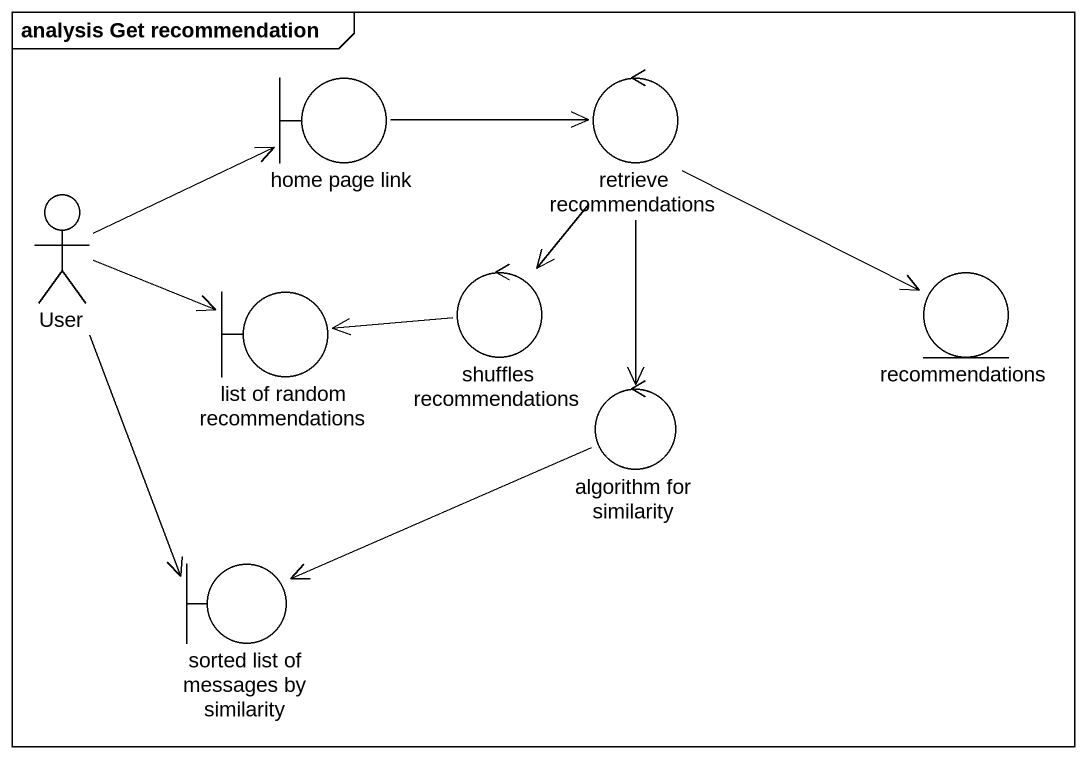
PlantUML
@startuml
mainframe analysis Get recommendation
boundary "home page link" as home_page_link
control "retrieve recommendations" as retrieve_recommendations
actor User
boundary "list of random recommendations" as list_of_random
control "shuffles recommendations" as shuffles_recommendations
entity recommendations
control "algorithm for similarity" as algorithm_for_similarity
boundary "sorted list of messages by similarity" as sorted_list_of_messages_by
home_page_link -right-> retrieve_recommendations
retrieve_recommendations --> shuffles_recommendations
retrieve_recommendations -right-> recommendations
retrieve_recommendations --> algorithm_for_similarity
User -right-> home_page_link
User -right-> list_of_random
User --> sorted_list_of_messages_by
shuffles_recommendations -left-> list_of_random
algorithm_for_similarity -left-> sorted_list_of_messages_by
@enduml
